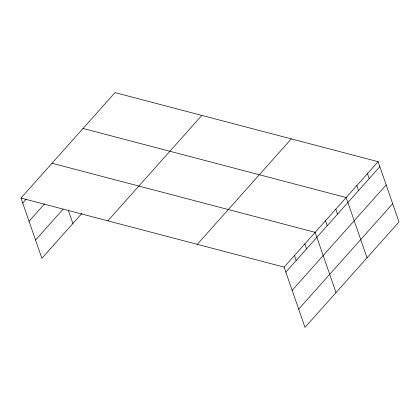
<?xml version="1.0" encoding="UTF-8"?>
<svg xmlns="http://www.w3.org/2000/svg" width="420" height="420" viewBox="0 0 420 420"><rect width="100%" height="100%" fill="white"/><g stroke="black" fill="none" stroke-linecap="round" stroke-linejoin="round"><path stroke-width="0.63" d="M21 198.051L115.012 92.61L378.131 161.69L399 221.949L304.988 327.39L284.119 267.13L21 198.051L41.869 258.31L81.937 213.365M22.722 203.028L26.171 199.159M29.043 221.272L44.552 203.873M35.548 240.067L63.126 209.139M107.83 220.847L201.841 115.406M197.29 244.335L291.302 138.894M284.119 267.13L378.131 161.69M285.847 272.108L379.858 166.666M292.163 290.351L386.174 184.91M298.673 309.146L392.684 203.705M83.05 128.462L346.169 197.542L367.038 257.801M52.022 163.254L315.147 232.334L336.01 292.593M367.479 173.639L369.201 178.616M356.822 185.593L358.549 190.57M335.827 209.139L337.554 214.116M325.484 220.736L327.212 225.713M304.805 243.931L306.526 248.913M294.462 255.533L296.184 260.51M68.261 210.137L72.891 223.514"/></g></svg>
